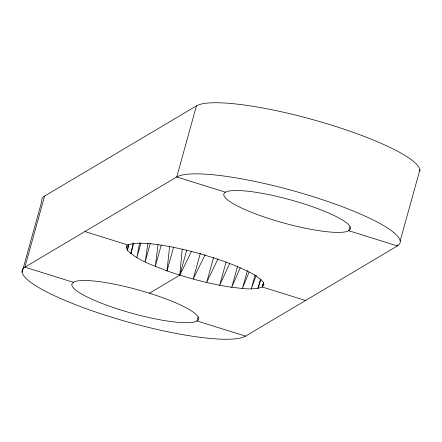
<?xml version="1.0" encoding="UTF-8"?>
<svg xmlns="http://www.w3.org/2000/svg" width="442" height="442" viewBox="0 0 442 442"><rect width="100%" height="100%" fill="white"/><g stroke="black" fill="none" stroke-linecap="round" stroke-linejoin="round"><path stroke-width="0.66" d="M182.187 249.216L179.8 275.162L149.39 293.217A65.692 12.122 15.6 0 0 73.383 282.316L24.89 267.161L44.614 196.044L196.458 105.87A117.312 21.581 15.5 0 1 320.732 121.887A117.312 21.581 15.5 0 1 419.95 171.082M169.623 246.255L167.01 270.896C188.054 278.217 209.696 283.946 231.735 287.311C241.791 288.212 252.493 290.571 262.266 286.985L263.979 284.803L263.045 281.891C255.581 273.836 244.829 270.073 235.072 265.598C222.702 260.647 210.022 256.537 197.193 252.962C181.032 248.669 164.634 245.056 147.965 243.509C141.346 243.288 134.39 242.437 128.108 245.05L126.395 247.238L127.329 250.15C138.02 260.918 153.302 265.283 167.01 270.896L173.634 247.012M158.07 244.531L155.302 266.443L161.186 245.216M147.993 243.117L145.125 261.973L150.274 243.398M139.567 242.907L136.876 257.658L140.921 243.061M133.175 243.006L130.865 253.664L133.81 243.05M128.672 244.862L127.329 250.15L128.799 244.84M22.1 272.228L41.819 201.11A117.312 21.581 15.5 0 1 44.614 196.044M126.766 245.912L126.395 247.238L126.777 245.929M196.458 105.87L176.734 176.988L24.89 267.161A117.312 21.581 15.5 0 0 109.909 316.676A117.312 21.581 15.5 0 0 245.542 336.13L397.386 245.956L397.756 244.625M186.789 249.951L179.8 275.162L191.662 251.073M200.353 253.205L193.182 279.073L205.204 254.548M213.63 257.283L206.641 282.488L217.912 258.968M198.099 316.964L196.994 320.953A65.692 12.083 15.5 0 1 121.042 310.063A65.692 12.083 15.5 0 1 73.433 282.333M226.1 262.051L219.657 285.267L229.741 263.371M237.625 266.078L231.735 287.311L240.271 267.686M247.376 270.62L242.409 288.532L249.045 272.106M255.133 274.957L251.271 288.886L256.222 275.454M260.548 279.079L257.973 288.366L260.973 279.305M305.51 300.51L262.266 286.985L263.554 282.344M348.876 230.696A65.692 12.05 15.4 0 0 268.537 194.574A65.692 12.05 15.4 0 0 243.763 209.027A65.692 12.05 15.4 0 0 348.81 230.741L349.965 226.768M400.176 240.89L419.9 169.772M262.266 286.985L263.603 282.405M348.86 230.757L397.386 245.956A117.312 21.581 15.5 0 0 312.372 196.436A117.312 21.581 15.5 0 0 176.734 176.988L225.298 192.132M84.858 231.542L128.108 245.05M245.542 336.13L196.994 320.953A65.692 12.083 15.5 0 0 149.374 293.217"/></g></svg>
